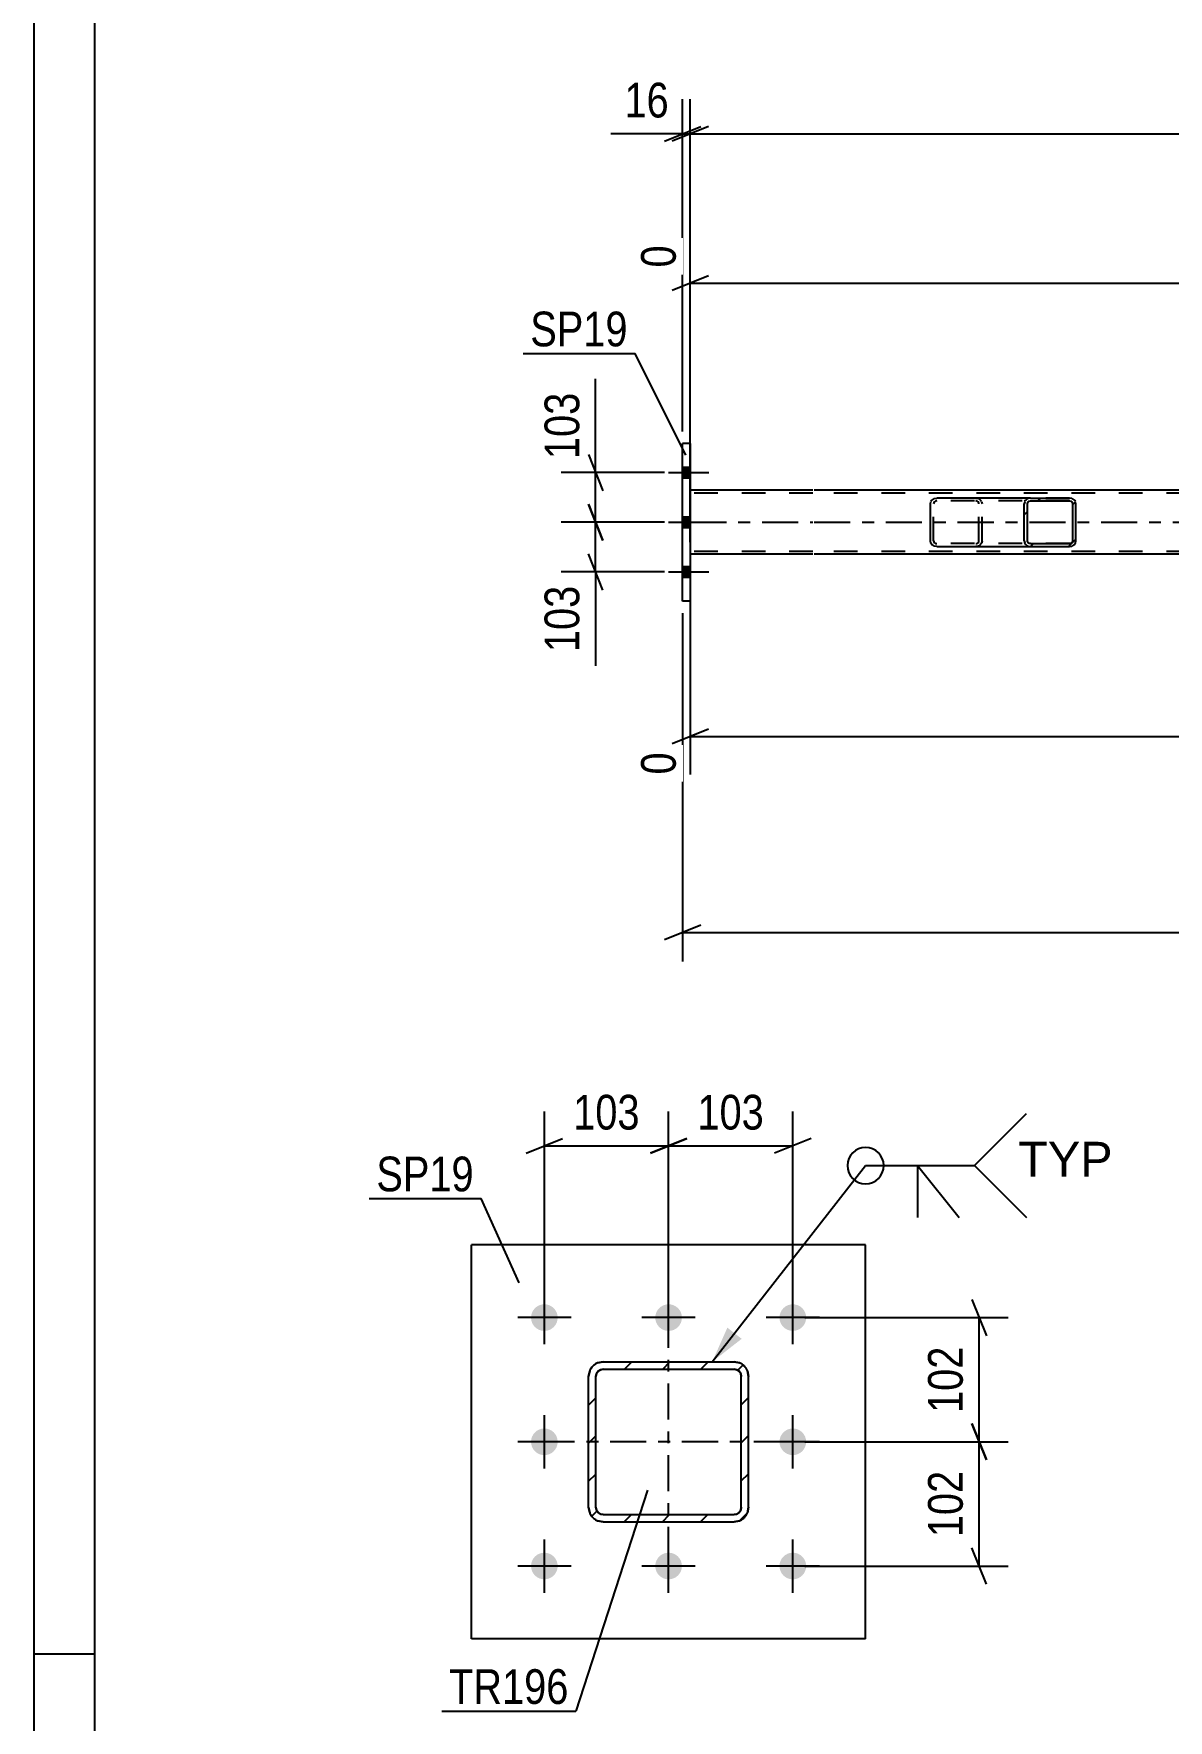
# Model space of a CAD drawing. Header units: millimetres. Extents: x 0 to 841, y 0 to 594.
# Drawn here: x 0 to 93.6, y 143.5 to 282.7 of the extents above; entities that cross this region are included whole.
import ezdxf

# ---------------------------------------------------------------- set-up
doc = ezdxf.new("R2010")
doc.units = ezdxf.units.MM
doc.linetypes.add('DXK_LINE_DOT2', pattern=[3.9198, 1.9599, -1.9599])
doc.linetypes.add('DXK_LINE_DOT3', pattern=[5.9187, 2.979, -0.9799, 0.9799, -0.9799])
doc.styles.add('Arial', font='ARIAL.TTF', dxfattribs={"height": 0.2})
doc.styles.add('Arial Narrow', font='ARIALN.TTF', dxfattribs={"height": 0.2})

# ---------------------------------------------------------------- blocks, each defined once
blk = doc.blocks.new('Unknown-318885195-1133')
at = {"color": 5, "linetype": 'Continuous'}
for p, q in [((0, 594), (0, 0)), ((5, 589), (5, 5)), ((5, 149), (0, 149))]:
    blk.add_line(p, q, dxfattribs=at)
blk = doc.blocks.new('Part-318885195-5542 - 5425')
at = {"linetype": 'Continuous'}
h = blk.add_hatch(dxfattribs=at)
h.set_pattern_fill('', scale=0.7, style=0, pattern_type=0)
h.set_pattern_definition([(45, (85.9404, 244.1008), (-1.57154, 1.57154), [])])
h.paths.add_polyline_path([(85.98, 243.92), (85.94, 244.1), (85.83, 244.26), (85.66, 244.36), (85.47, 244.4), (82.23, 244.4), (82.04, 244.36), (81.87, 244.26), (81.76, 244.1), (81.72, 243.92), (81.72, 240.88), (81.76, 240.69), (81.87, 240.54), (82.04, 240.43), (82.23, 240.4), (85.47, 240.4), (85.66, 240.43), (85.83, 240.54), (85.94, 240.69), (85.98, 240.88)])
h.paths.add_polyline_path([(85.7, 240.79), (85.65, 240.71), (85.57, 240.66), (85.47, 240.64), (82.23, 240.64), (82.14, 240.66), (82.05, 240.71), (82, 240.79), (81.98, 240.88), (81.98, 243.92), (82, 244.01), (82.05, 244.09), (82.14, 244.14), (82.23, 244.16), (85.47, 244.16), (85.57, 244.14), (85.65, 244.09), (85.7, 244.01), (85.72, 243.92), (85.72, 240.88)])
at = {"color": 2, "linetype": 'Continuous'}
for p, q in [((73.99, 243.92), (74.02, 244.1)), ((73.99, 240.88), (73.99, 243.92)), ((74.3, 244.36), (74.5, 244.4)), ((82.23, 244.4), (74.5, 244.4)), ((81.76, 244.1), (81.72, 243.92)), ((81.72, 240.88), (81.72, 243.92)), ((81.98, 243.92), (82, 244.01)), ((81.98, 240.88), (81.98, 243.92)), ((82, 244.01), (82.05, 244.09)), ((82.23, 244.4), (82.04, 244.36)), ((82.05, 244.09), (82.14, 244.14)), ((82.14, 244.14), (82.23, 244.16)), ((82.23, 244.4), (85.47, 244.4)), ((82.23, 244.16), (85.47, 244.16)), ((85.66, 244.36), (85.47, 244.4)), ((85.47, 244.16), (85.57, 244.14)), ((85.57, 244.14), (85.65, 244.09)), ((85.65, 244.09), (85.7, 244.01)), ((85.7, 244.01), (85.72, 243.92)), ((85.72, 240.88), (85.72, 243.92)), ((85.98, 243.92), (85.94, 244.1)), ((85.98, 240.88), (85.98, 243.92)), ((74.02, 240.69), (73.99, 240.88)), ((81.72, 240.88), (81.76, 240.69)), ((82, 240.79), (81.98, 240.88)), ((82.05, 240.71), (82, 240.79)), ((85.7, 240.79), (85.65, 240.71)), ((85.72, 240.88), (85.7, 240.79)), ((85.94, 240.69), (85.98, 240.88)), ((74.5, 240.4), (74.3, 240.43)), ((74.5, 240.4), (82.23, 240.4)), ((82.04, 240.43), (82.23, 240.4)), ((82.14, 240.66), (82.05, 240.71)), ((82.23, 240.64), (82.14, 240.66)), ((82.23, 240.64), (85.47, 240.64)), ((82.23, 240.4), (85.47, 240.4)), ((85.57, 240.66), (85.47, 240.64)), ((85.47, 240.4), (85.66, 240.43)), ((85.65, 240.71), (85.57, 240.66))]:
    blk.add_line(p, q, dxfattribs=at)
at = {"color": 7, "linetype": 'DXK_LINE_DOT2'}
for p, q in [((74.26, 244.01), (74.24, 243.92)), ((74.24, 240.88), (74.24, 243.92)), ((74.32, 244.09), (74.26, 244.01)), ((74.4, 244.14), (74.32, 244.09)), ((74.5, 244.16), (74.4, 244.14)), ((85.47, 244.16), (74.5, 244.16)), ((77.73, 244.4), (77.93, 244.36)), ((77.83, 244.14), (77.73, 244.16)), ((77.91, 244.09), (77.83, 244.14)), ((77.97, 244.01), (77.91, 244.09)), ((77.99, 243.92), (77.97, 244.01)), ((77.99, 240.88), (77.99, 243.92)), ((78.2, 244.1), (78.24, 243.92)), ((78.24, 240.88), (78.24, 243.92)), ((85.47, 244.4), (82.23, 244.4)), ((74.24, 240.88), (74.26, 240.79)), ((74.26, 240.79), (74.32, 240.71)), ((77.91, 240.71), (77.97, 240.79)), ((77.97, 240.79), (77.99, 240.88)), ((78.24, 240.88), (78.2, 240.69)), ((74.32, 240.71), (74.4, 240.66)), ((74.4, 240.66), (74.5, 240.64)), ((85.47, 240.64), (74.5, 240.64)), ((77.73, 240.64), (77.83, 240.66)), ((77.93, 240.43), (77.73, 240.4)), ((77.83, 240.66), (77.91, 240.71)), ((82.23, 240.4), (85.47, 240.4))]:
    blk.add_line(p, q, dxfattribs=at)
at = {"color": 2, "linetype": 'Continuous'}
for centre, start, end in [((74.48, 243.9), 110.7583, 155.68), ((82.21, 243.9), 110.7583, 155.68), ((85.49, 243.9), 24.32, 69.2417), ((74.48, 240.9), 204.32, 249.2417), ((82.21, 240.9), 204.32, 249.2417), ((85.49, 240.9), 290.7583, 335.68)]:
    blk.add_arc(centre, 0.496, start, end, dxfattribs=at)
at = {"color": 7, "linetype": 'DXK_LINE_DOT2'}
for centre, start, end in [((77.75, 243.9), 24.32, 69.2417), ((77.75, 240.9), 290.7583, 335.68)]:
    blk.add_arc(centre, 0.496, start, end, dxfattribs=at)
blk = doc.blocks.new('Part-318885195-5501 - 5425')
at = {"color": 2, "linetype": 'Continuous'}
for p, q in [((64.29, 245.04), (54.17, 245.04)), ((157.24, 245.04), (64.39, 245.04)), ((64.29, 239.76), (54.17, 239.76)), ((157.24, 239.76), (64.39, 239.76))]:
    blk.add_line(p, q, dxfattribs=at)
at = {"color": 7, "linetype": 'DXK_LINE_DOT2'}
for p, q in [((54.17, 245.04), (54.17, 239.76)), ((64.29, 244.8), (54.17, 244.8)), ((726.5, 244.8), (64.39, 244.8)), ((64.29, 240), (54.17, 240)), ((726.5, 240), (64.39, 240))]:
    blk.add_line(p, q, dxfattribs=at)
at = {"color": 7, "linetype": 'DXK_LINE_DOT3'}
for p, q in [((54.17, 242.4), (64.29, 242.4)), ((64.39, 242.4), (726.5, 242.4))]:
    blk.add_line(p, q, dxfattribs=at)
blk = doc.blocks.new('Bolt-318885195-5503 - 5425')
at = {"linetype": 'Continuous'}
for points in [[(54.17, 246.06), (54.17, 246.94), (53.53, 246.94), (53.53, 246.06)], [(54.17, 246.06), (54.17, 246.94), (53.53, 246.94), (53.53, 246.06)], [(54.17, 246.06), (54.17, 246.94), (53.53, 246.94), (53.53, 246.06)], [(54.17, 241.96), (54.17, 242.84), (53.53, 242.84), (53.53, 241.96)], [(54.17, 241.96), (54.17, 242.84), (53.53, 242.84), (53.53, 241.96)], [(54.17, 237.86), (54.17, 238.74), (53.53, 238.74), (53.53, 237.86)], [(54.17, 237.86), (54.17, 238.74), (53.53, 238.74), (53.53, 237.86)], [(54.17, 237.86), (54.17, 238.74), (53.53, 238.74), (53.53, 237.86)]]:
    blk.add_hatch(color=1, dxfattribs=at).paths.add_polyline_path(points)
at = {"color": 1, "linetype": 'Continuous'}
for p, q in [((52.37, 246.5), (55.69, 246.5)), ((52.37, 246.5), (55.69, 246.5)), ((52.37, 246.5), (55.69, 246.5)), ((53.53, 246.94), (54.17, 246.94)), ((53.53, 246.94), (54.17, 246.94)), ((53.53, 246.94), (54.17, 246.94)), ((53.53, 246.06), (54.17, 246.06)), ((53.53, 246.06), (54.17, 246.06)), ((53.53, 246.06), (54.17, 246.06)), ((52.37, 242.4), (55.69, 242.4)), ((52.37, 242.4), (55.69, 242.4)), ((53.53, 242.84), (54.17, 242.84)), ((53.53, 242.84), (54.17, 242.84)), ((53.53, 241.96), (54.17, 241.96)), ((53.53, 241.96), (54.17, 241.96)), ((52.37, 238.3), (55.69, 238.3)), ((52.37, 238.3), (55.69, 238.3)), ((52.37, 238.3), (55.69, 238.3)), ((53.53, 238.74), (54.17, 238.74)), ((53.53, 238.74), (54.17, 238.74)), ((53.53, 238.74), (54.17, 238.74)), ((53.53, 237.86), (54.17, 237.86)), ((53.53, 237.86), (54.17, 237.86)), ((53.53, 237.86), (54.17, 237.86))]:
    blk.add_line(p, q, dxfattribs=at)
blk = doc.blocks.new('Part-318885195-5645 - 5425')
at = {"color": 2, "linetype": 'Continuous'}
for p, q in [((54.17, 248.9), (53.53, 248.9)), ((53.53, 235.9), (53.53, 248.9)), ((54.17, 248.9), (54.17, 235.9)), ((54.17, 235.9), (53.53, 235.9))]:
    blk.add_line(p, q, dxfattribs=at)
blk = doc.blocks.new('Bolt-318885195-6017 - 5984')
at = {"linetype": 'Continuous'}
for points in [[(42.13, 175.67, -1), (42.13, 177.87, -1)], [(52.38, 175.67, -1), (52.38, 177.87, -1)], [(62.63, 175.67, -1), (62.63, 177.87, -1)], [(42.13, 165.42, -1), (42.13, 167.62, -1)], [(62.63, 165.42, -1), (62.63, 167.62, -1)], [(42.13, 155.17, -1), (42.13, 157.37, -1)], [(52.38, 155.17, -1), (52.38, 157.37, -1)], [(62.63, 155.17, -1), (62.63, 157.37, -1)]]:
    blk.add_hatch(color=1, dxfattribs=at).paths.add_polyline_path(points)
at = {"color": 1, "linetype": 'Continuous'}
for p, q in [((42.13, 174.57), (42.13, 178.97)), ((52.38, 174.57), (52.38, 178.97)), ((62.63, 174.57), (62.63, 178.97)), ((44.33, 176.77), (39.93, 176.77)), ((54.58, 176.77), (50.18, 176.77)), ((64.83, 176.77), (60.43, 176.77)), ((42.13, 164.32), (42.13, 168.72)), ((62.63, 164.32), (62.63, 168.72)), ((44.33, 166.52), (39.93, 166.52)), ((64.83, 166.52), (60.43, 166.52)), ((42.13, 154.07), (42.13, 158.47)), ((52.38, 154.07), (52.38, 158.47)), ((62.63, 154.07), (62.63, 158.47)), ((44.33, 156.27), (39.93, 156.27)), ((54.58, 156.27), (50.18, 156.27)), ((64.83, 156.27), (60.43, 156.27))]:
    blk.add_line(p, q, dxfattribs=at)
blk = doc.blocks.new('Part-318885195-6062 - 5984')
at = {"linetype": 'Continuous'}
h = blk.add_hatch(dxfattribs=at)
h.set_pattern_fill('', scale=0.7, style=0, pattern_type=0)
h.set_pattern_definition([(45, (58.2402, 160.008), (-1.57154, 1.57154), [])])
h.paths.add_polyline_path([(57.78, 159.92), (58.24, 160.01), (58.63, 160.27), (58.89, 160.66), (58.98, 161.12), (58.98, 171.92), (58.89, 172.38), (58.63, 172.77), (58.24, 173.03), (57.78, 173.12), (46.98, 173.12), (46.52, 173.03), (46.13, 172.77), (45.87, 172.38), (45.78, 171.92), (45.78, 161.12), (45.87, 160.66), (46.13, 160.27), (46.52, 160.01), (46.98, 159.92)])
h.paths.add_polyline_path([(46.98, 160.52), (46.75, 160.56), (46.56, 160.69), (46.43, 160.89), (46.38, 161.12), (46.38, 171.92), (46.43, 172.15), (46.56, 172.34), (46.75, 172.47), (46.98, 172.52), (57.78, 172.52), (58.01, 172.47), (58.21, 172.34), (58.34, 172.15), (58.38, 171.92), (58.38, 161.12), (58.34, 160.89), (58.21, 160.69), (58.01, 160.56), (57.78, 160.52)])
at = {"color": 7, "linetype": 'DXK_LINE_DOT3'}
for p, q in [((52.38, 156.52), (52.38, 176.52)), ((62.38, 166.52), (42.38, 166.52))]:
    blk.add_line(p, q, dxfattribs=at)
at = {"color": 7, "linetype": 'DXK_LINE_DOT2'}
for p, q in [((46.52, 173.03), (46.98, 173.12)), ((46.98, 173.12), (57.78, 173.12)), ((57.78, 173.12), (58.24, 173.03)), ((45.78, 171.92), (45.87, 172.38)), ((45.78, 161.12), (45.78, 171.92)), ((46.43, 172.15), (46.38, 171.92)), ((46.38, 161.12), (46.38, 171.92)), ((46.56, 172.34), (46.43, 172.15)), ((46.75, 172.47), (46.56, 172.34)), ((46.98, 172.52), (46.75, 172.47)), ((46.98, 172.52), (57.78, 172.52)), ((58.01, 172.47), (57.78, 172.52)), ((58.21, 172.34), (58.01, 172.47)), ((58.34, 172.15), (58.21, 172.34)), ((58.38, 171.92), (58.34, 172.15)), ((58.38, 161.12), (58.38, 171.92)), ((58.89, 172.38), (58.98, 171.92)), ((58.98, 161.12), (58.98, 171.92)), ((45.87, 160.66), (45.78, 161.12)), ((46.38, 161.12), (46.43, 160.89)), ((46.43, 160.89), (46.56, 160.69)), ((46.56, 160.69), (46.75, 160.56)), ((46.75, 160.56), (46.98, 160.52)), ((46.98, 160.52), (57.78, 160.52)), ((57.78, 160.52), (58.01, 160.56)), ((58.01, 160.56), (58.21, 160.69)), ((58.21, 160.69), (58.34, 160.89)), ((58.34, 160.89), (58.38, 161.12)), ((58.98, 161.12), (58.89, 160.66)), ((46.98, 159.92), (46.52, 160.01)), ((46.98, 159.92), (57.78, 159.92)), ((58.24, 160.01), (57.78, 159.92))]:
    blk.add_line(p, q, dxfattribs=at)
at = {"color": 2, "linetype": 'Continuous'}
for p, q in [((46.98, 173.12), (46.52, 173.03)), ((46.98, 173.12), (57.78, 173.12)), ((58.24, 173.03), (57.78, 173.12)), ((45.87, 172.38), (45.78, 171.92)), ((45.78, 161.12), (45.78, 171.92)), ((46.38, 171.92), (46.43, 172.15)), ((46.38, 161.12), (46.38, 171.92)), ((46.43, 172.15), (46.56, 172.34)), ((46.56, 172.34), (46.75, 172.47)), ((46.75, 172.47), (46.98, 172.52)), ((46.98, 172.52), (57.78, 172.52)), ((57.78, 172.52), (58.01, 172.47)), ((58.01, 172.47), (58.21, 172.34)), ((58.21, 172.34), (58.34, 172.15)), ((58.34, 172.15), (58.38, 171.92)), ((58.38, 161.12), (58.38, 171.92)), ((58.98, 171.92), (58.89, 172.38)), ((58.98, 161.12), (58.98, 171.92)), ((45.78, 161.12), (45.87, 160.66)), ((46.43, 160.89), (46.38, 161.12)), ((46.56, 160.69), (46.43, 160.89)), ((46.75, 160.56), (46.56, 160.69)), ((46.98, 160.52), (46.75, 160.56)), ((46.98, 160.52), (57.78, 160.52)), ((58.01, 160.56), (57.78, 160.52)), ((58.21, 160.69), (58.01, 160.56)), ((58.34, 160.89), (58.21, 160.69)), ((58.38, 161.12), (58.34, 160.89)), ((58.89, 160.66), (58.98, 161.12)), ((46.52, 160.01), (46.98, 159.92)), ((46.98, 159.92), (57.78, 159.92)), ((57.78, 159.92), (58.24, 160.01))]:
    blk.add_line(p, q, dxfattribs=at)
at = {"color": 7, "linetype": 'DXK_LINE_DOT2'}
for centre, start, end in [((46.98, 171.92), 112.5, 157.5), ((57.78, 171.92), 22.5, 67.5), ((46.98, 161.12), 202.5, 247.5), ((57.78, 161.12), 292.5, 337.5)]:
    blk.add_arc(centre, 1.2, start, end, dxfattribs=at)
at = {"color": 2, "linetype": 'Continuous'}
for centre, start, end in [((46.98, 171.92), 112.5, 157.5), ((57.78, 171.92), 22.5, 67.5), ((46.98, 161.12), 202.5, 247.5), ((57.78, 161.12), 292.5, 337.5)]:
    blk.add_arc(centre, 1.2, start, end, dxfattribs=at)
blk = doc.blocks.new('Part-318885195-6083 - 5984')
at = {"color": 2, "linetype": 'Continuous'}
for p, q in [((68.63, 182.77), (36.13, 182.77)), ((36.13, 150.27), (36.13, 182.77)), ((68.63, 150.27), (68.63, 182.77)), ((68.63, 150.27), (36.13, 150.27))]:
    blk.add_line(p, q, dxfattribs=at)
blk = doc.blocks.new('StraightDimension-318885195-5860 - 5425')
at = {"color": 7, "linetype": 'Continuous'}
for p, q in [((53.53, 234.9), (53.53, 206.15)), ((55.03, 209.15), (52.03, 207.95)), ((53.53, 208.55), (737.36, 208.55))]:
    blk.add_line(p, q, dxfattribs=at)
blk = doc.blocks.new('StraightDimension-318885195-5751 - 5425')
at = {"color": 7, "linetype": 'Continuous'}
for p, q in [((53.53, 249.9), (53.53, 277.31)), ((54.17, 249.9), (54.17, 277.31)), ((53.53, 274.46), (47.62, 274.46)), ((53.53, 274.46), (47.62, 274.46)), ((52.03, 273.86), (55.03, 275.06)), ((55.67, 275.06), (52.67, 273.86)), ((53.53, 274.46), (54.17, 274.46))]:
    blk.add_line(p, q, dxfattribs=at)
at = {"color": 0}
blk.add_wipeout([(53, 275.21), (53, 279.41), (48.14, 279.41), (48.14, 275.21)], dxfattribs=at)
at = {"color": 3, "style": 'Arial Narrow'}
blk.add_text('16', height=2.863, dxfattribs=at).set_placement((48.74, 275.81))
blk = doc.blocks.new('StraightDimension-318885195-5761 - 5425')
at = {"color": 7, "linetype": 'Continuous'}
for p, q in [((54.17, 249.9), (54.17, 277.31)), ((55.67, 275.06), (52.67, 273.86)), ((54.17, 274.46), (736.72, 274.46))]:
    blk.add_line(p, q, dxfattribs=at)
blk = doc.blocks.new('StraightDimension-318885195-5839 - 5425')
at = {"color": 7, "linetype": 'Continuous'}
for p, q in [((46.36, 246.5), (46.36, 254.23)), ((46.36, 246.5), (46.36, 254.23)), ((45.76, 248), (46.96, 245)), ((52.04, 246.5), (43.51, 246.5)), ((46.36, 242.4), (46.36, 246.5)), ((46.96, 240.9), (45.76, 243.9)), ((52.04, 242.4), (43.51, 242.4))]:
    blk.add_line(p, q, dxfattribs=at)
at = {"color": 0}
blk.add_wipeout([(45.61, 253.71), (41.41, 253.71), (41.41, 247.02), (45.61, 247.02)], dxfattribs=at)
at = {"color": 3, "style": 'Arial Narrow'}
blk.add_text('103', height=2.863, rotation=90.0002, dxfattribs=at).set_placement((45.01, 247.62))
blk = doc.blocks.new('StraightDimension-318885195-5849 - 5425')
at = {"color": 7, "linetype": 'Continuous'}
for p, q in [((45.76, 243.9), (46.96, 240.9)), ((52.04, 242.4), (43.51, 242.4)), ((46.36, 238.3), (46.36, 242.4)), ((46.96, 236.8), (45.76, 239.8)), ((52.04, 238.3), (43.51, 238.3)), ((46.36, 238.3), (46.36, 230.56)), ((46.36, 238.3), (46.36, 230.56))]:
    blk.add_line(p, q, dxfattribs=at)
at = {"color": 0}
blk.add_wipeout([(45.61, 237.77), (41.41, 237.77), (41.41, 231.09), (45.61, 231.09)], dxfattribs=at)
at = {"color": 3, "style": 'Arial Narrow'}
blk.add_text('103', height=2.863, rotation=90.0002, dxfattribs=at).set_placement((45.01, 231.69))
blk = doc.blocks.new('StraightDimension-318885195-5888 - 5425')
at = {"color": 7, "linetype": 'Continuous'}
for p, q in [((158.04, 254.08), (158.04, 270.74)), ((54.17, 240.76), (54.17, 265.26)), ((55.67, 262.73), (52.67, 261.53)), ((54.17, 262.13), (158.04, 262.13)), ((156.54, 261.53), (159.54, 262.73))]:
    blk.add_line(p, q, dxfattribs=at)
at = {"color": 0}
blk.add_wipeout([(110.36, 262.88), (110.36, 267.08), (101.84, 267.08), (101.84, 262.88)], dxfattribs=at)
at = {"color": 3, "style": 'Arial Narrow'}
blk.add_text('3624', height=2.863, dxfattribs=at).set_placement((102.44, 263.48))
at = {"color": 0, "linetype": 'Continuous'}
for points in [[(157.44, 271.34), (153.24, 271.34), (153.24, 262.83), (157.44, 262.83)], [(53.57, 265.86), (49.37, 265.86), (49.37, 262.83), (53.57, 262.83)]]:
    blk.add_wipeout(points, dxfattribs=at)
at = {"color": 3, "linetype": 'Continuous', "style": 'Arial Narrow'}
for s, height, p in [('3624', 2.863, (156.84, 263.43)), ('0', 2.86, (52.97, 263.43))]:
    blk.add_text(s, height=height, rotation=90.0002, dxfattribs=at).set_placement(p)
blk = doc.blocks.new('StraightDimension-318885195-19428 - 5425')
at = {"color": 7, "linetype": 'Continuous'}
for p, q in [((54.17, 244.04), (54.17, 221.59)), ((158.04, 230), (158.04, 216.11)), ((55.67, 225.32), (52.67, 224.12)), ((54.17, 224.72), (158.04, 224.72)), ((156.54, 224.12), (159.54, 225.32))]:
    blk.add_line(p, q, dxfattribs=at)
at = {"color": 0}
blk.add_wipeout([(110.36, 225.47), (110.36, 229.67), (101.84, 229.67), (101.84, 225.47)], dxfattribs=at)
at = {"color": 3, "style": 'Arial Narrow'}
blk.add_text('3624', height=2.863, dxfattribs=at).set_placement((102.44, 226.07))
at = {"color": 0, "linetype": 'Continuous'}
for points in [[(53.57, 224.02), (49.37, 224.02), (49.37, 220.99), (53.57, 220.99)], [(157.44, 224.02), (153.24, 224.02), (153.24, 215.51), (157.44, 215.51)]]:
    blk.add_wipeout(points, dxfattribs=at)
at = {"color": 3, "linetype": 'Continuous', "style": 'Arial Narrow'}
for s, height, p in [('0', 2.86, (52.97, 221.59)), ('3624', 2.863, (156.84, 216.11))]:
    blk.add_text(s, height=height, rotation=90.0002, dxfattribs=at).set_placement(p)
blk = doc.blocks.new('StraightDimension-318885195-17594 - 5984')
at = {"color": 7, "linetype": 'Continuous'}
for p, q in [((42.13, 177.77), (42.13, 193.79)), ((52.38, 177.77), (52.38, 193.79)), ((40.63, 190.34), (43.63, 191.54)), ((42.13, 190.94), (52.38, 190.94)), ((53.88, 191.54), (50.88, 190.34))]:
    blk.add_line(p, q, dxfattribs=at)
at = {"color": 0}
blk.add_wipeout([(50.6, 191.69), (50.6, 195.89), (43.91, 195.89), (43.91, 191.69)], dxfattribs=at)
at = {"color": 3, "style": 'Arial Narrow'}
blk.add_text('103', height=2.863, dxfattribs=at).set_placement((44.51, 192.29))
blk = doc.blocks.new('StraightDimension-318885195-17596 - 5984')
at = {"color": 7, "linetype": 'Continuous'}
for p, q in [((52.38, 177.77), (52.38, 193.79)), ((62.63, 177.77), (62.63, 193.79)), ((50.88, 190.34), (53.88, 191.54)), ((52.38, 190.94), (62.63, 190.94)), ((64.13, 191.54), (61.13, 190.34))]:
    blk.add_line(p, q, dxfattribs=at)
at = {"color": 0}
blk.add_wipeout([(60.85, 191.69), (60.85, 195.89), (54.16, 195.89), (54.16, 191.69)], dxfattribs=at)
at = {"color": 3, "style": 'Arial Narrow'}
blk.add_text('103', height=2.863, dxfattribs=at).set_placement((54.76, 192.29))
blk = doc.blocks.new('StraightDimension-318885195-17598 - 5984')
at = {"color": 7, "linetype": 'Continuous'}
for p, q in [((77.4, 168.02), (78.6, 165.02)), ((63.63, 166.52), (80.4, 166.52)), ((78, 156.27), (78, 166.52)), ((78.6, 154.77), (77.4, 157.77)), ((63.63, 156.27), (80.4, 156.27))]:
    blk.add_line(p, q, dxfattribs=at)
at = {"color": 0}
blk.add_wipeout([(77.25, 164.73), (73.05, 164.73), (73.05, 158.05), (77.25, 158.05)], dxfattribs=at)
at = {"color": 3, "style": 'Arial Narrow'}
blk.add_text('102', height=2.863, rotation=90.0002, dxfattribs=at).set_placement((76.65, 158.65))
blk = doc.blocks.new('StraightDimension-318885195-17600 - 5984')
at = {"color": 7, "linetype": 'Continuous'}
for p, q in [((77.4, 178.27), (78.6, 175.27)), ((63.63, 176.77), (80.4, 176.77)), ((78, 166.52), (78, 176.77)), ((78.6, 165.02), (77.4, 168.02)), ((63.63, 166.52), (80.4, 166.52))]:
    blk.add_line(p, q, dxfattribs=at)
at = {"color": 0}
blk.add_wipeout([(77.25, 174.98), (73.05, 174.98), (73.05, 168.3), (77.25, 168.3)], dxfattribs=at)
at = {"color": 3, "style": 'Arial Narrow'}
blk.add_text('102', height=2.863, rotation=90.0002, dxfattribs=at).set_placement((76.65, 168.9))
blk = doc.blocks.new('Mark-318885195-5641 - 5425')
at = {"color": 0}
blk.add_wipeout([(49.01, 256.92), (49.01, 259.92), (40.97, 259.92), (40.97, 256.92)], dxfattribs=at)
blk.add_wipeout([(49.01, 256.92), (49.01, 259.92), (40.97, 259.92), (40.97, 256.92)], dxfattribs=at)
at = {"color": 30, "linetype": 'Continuous'}
for p in [(40.37, 256.32), (53.81, 247.95)]:
    blk.add_line(p, (49.61, 256.32), dxfattribs=at)
at = {"color": 3, "style": 'Arial Narrow'}
blk.add_text('SP19', height=2.863, dxfattribs=at).set_placement((40.97, 256.92))
blk = doc.blocks.new('Mark-318885195-6058 - 5984')
at = {"color": 0}
blk.add_wipeout([(44.13, 144.89), (44.13, 147.89), (34.27, 147.89), (34.27, 144.89)], dxfattribs=at)
blk.add_wipeout([(44.13, 144.89), (44.13, 147.89), (34.27, 147.89), (34.27, 144.89)], dxfattribs=at)
at = {"color": 30, "linetype": 'Continuous'}
for p in [(50.63, 162.53), (33.67, 144.29)]:
    blk.add_line(p, (44.73, 144.29), dxfattribs=at)
at = {"color": 3, "style": 'Arial Narrow'}
blk.add_text('TR196', height=2.863, dxfattribs=at).set_placement((34.27, 144.89))
blk = doc.blocks.new('Mark-318885195-6079 - 5984')
at = {"color": 0}
blk.add_wipeout([(36.31, 187.19), (36.31, 190.19), (28.27, 190.19), (28.27, 187.19)], dxfattribs=at)
blk.add_wipeout([(36.31, 187.19), (36.31, 190.19), (28.27, 190.19), (28.27, 187.19)], dxfattribs=at)
at = {"color": 30, "linetype": 'Continuous'}
for p in [(27.67, 186.59), (40.04, 179.63)]:
    blk.add_line(p, (36.91, 186.59), dxfattribs=at)
at = {"color": 3, "style": 'Arial Narrow'}
blk.add_text('SP19', height=2.863, dxfattribs=at).set_placement((28.27, 187.19))
blk = doc.blocks.new('WeldMark-318885195-6160 - 5984')
at = {"linetype": 'Continuous'}
blk.add_hatch(color=30, dxfattribs=at).paths.add_polyline_path([(58.41, 175.02), (55.98, 173.12), (57.23, 175.94)])
at = {"color": 30, "linetype": 'Continuous'}
for p, q in [((55.98, 173.12), (68.63, 189.31)), ((68.63, 189.31), (77.63, 189.31))]:
    blk.add_line(p, q, dxfattribs=at)
at = {"color": 3, "linetype": 'Continuous'}
for q in [(76.35, 185.03), (72.92, 185.03)]:
    blk.add_line((72.92, 189.31), q, dxfattribs=at)
for start, end in [(90, 270), (270, 90)]:
    blk.add_arc((68.63, 189.31), 1.5, start, end, dxfattribs=at)
at = {"color": 0, "linetype": 'Continuous'}
blk.add_wipeout([(89.01, 188.41), (89.01, 191.41), (81.23, 191.41), (81.23, 188.41)], dxfattribs=at)
blk.add_wipeout([(89.01, 188.41), (89.01, 191.41), (81.23, 191.41), (81.23, 188.41)], dxfattribs=at)
at = {"color": 3, "linetype": 'Continuous'}
for q in [(81.92, 193.6), (81.92, 185.03)]:
    blk.add_line((77.63, 189.31), q, dxfattribs=at)
at = {"color": 3, "linetype": 'Continuous', "style": 'Arial'}
blk.add_text('TYP', height=2.865, dxfattribs=at).set_placement((81.23, 188.41))

msp = doc.modelspace()

# ---------------------------------------------------------------- block references
for name in ['Unknown-318885195-1133', 'Part-318885195-5645 - 5425', 'Bolt-318885195-5503 - 5425', 'Part-318885195-5501 - 5425', 'Part-318885195-5542 - 5425', 'Part-318885195-6083 - 5984', 'Bolt-318885195-6017 - 5984', 'Part-318885195-6062 - 5984']:
    msp.add_blockref(name, (0, 0))

# ---------------------------------------------------------------- next in the draw order: block references
for name in ['StraightDimension-318885195-5751 - 5425', 'StraightDimension-318885195-5860 - 5425', 'StraightDimension-318885195-17594 - 5984', 'StraightDimension-318885195-17598 - 5984', 'Mark-318885195-6058 - 5984']:
    msp.add_blockref(name, (0, 0))

# ---------------------------------------------------------------- next in the draw order: block references
for name in ['StraightDimension-318885195-5761 - 5425', 'StraightDimension-318885195-17596 - 5984', 'Mark-318885195-6079 - 5984']:
    msp.add_blockref(name, (0, 0))

# ---------------------------------------------------------------- next in the draw order: block references
for name in ['StraightDimension-318885195-5839 - 5425', 'StraightDimension-318885195-17600 - 5984']:
    msp.add_blockref(name, (0, 0))

# ---------------------------------------------------------------- next in the draw order: block references
for name in ['StraightDimension-318885195-5849 - 5425', 'WeldMark-318885195-6160 - 5984']:
    msp.add_blockref(name, (0, 0))

# ---------------------------------------------------------------- next in the draw order: block references
msp.add_blockref('StraightDimension-318885195-5888 - 5425', (0, 0))

# ---------------------------------------------------------------- next in the draw order: block references
for name in ['Mark-318885195-5641 - 5425', 'StraightDimension-318885195-19428 - 5425']:
    msp.add_blockref(name, (0, 0))

doc.saveas('drawing.dxf')
